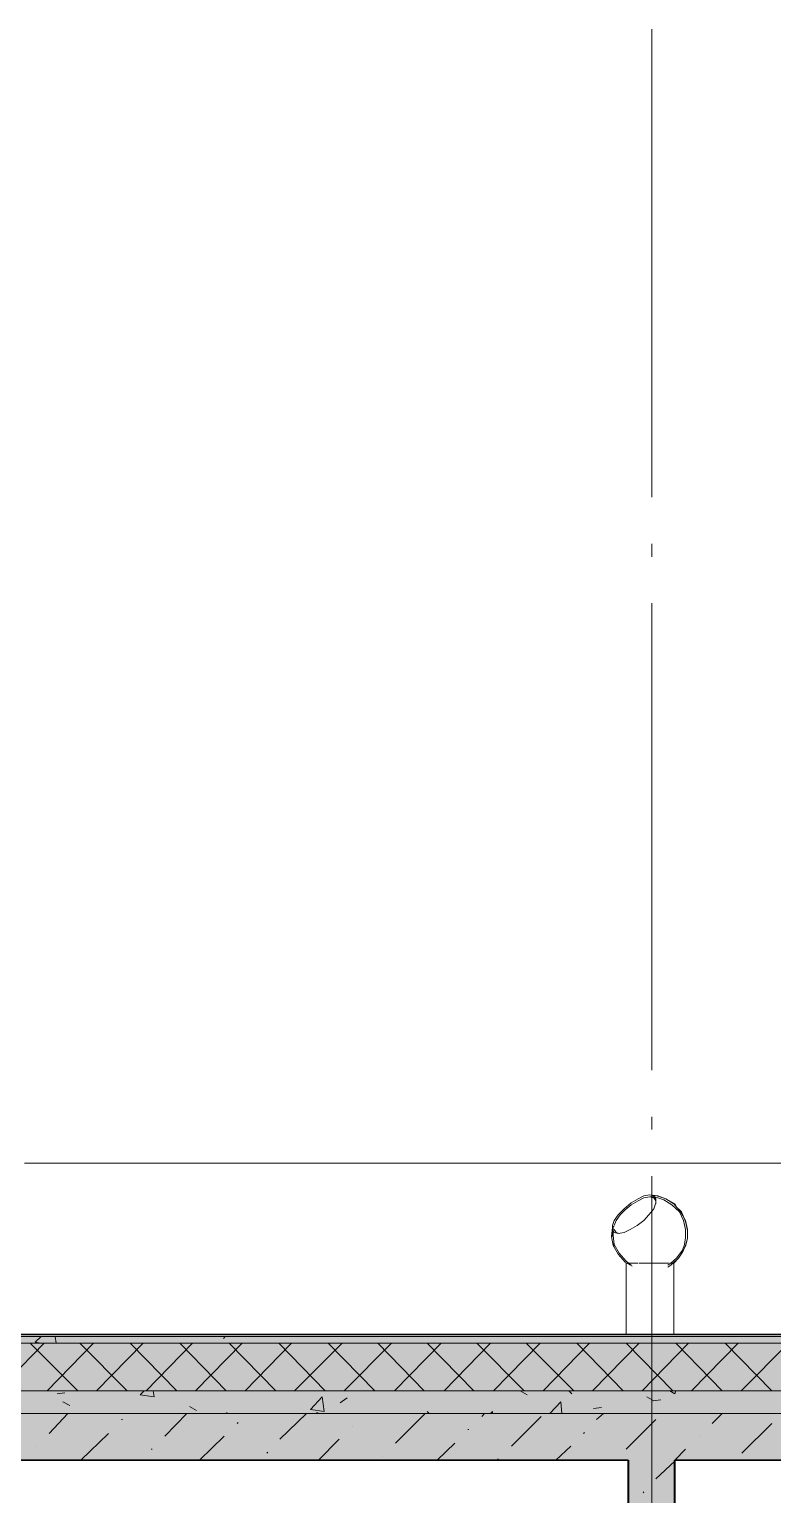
# Model space of a CAD drawing. Header units: millimetres. Extents: x -6983 to 114033, y -5968 to 36007.
# Drawn here: x 89318 to 92497, y 6187 to 12457 of the extents above; entities that cross this region are included whole.
import ezdxf

# ---------------------------------------------------------------- set-up
doc = ezdxf.new("R2010")
doc.units = ezdxf.units.MM
doc.layers.add('PDF _Геометрия', color=7, linetype='Continuous')
doc.layers.add('PDF _Сплошная заливка', color=7, linetype='Continuous', true_color=0xffffff)

msp = doc.modelspace()

# ---------------------------------------------------------------- hatches: boundary and pattern name
at = {"layer": 'PDF _Сплошная заливка', "transparency": 33554559}
for points in [[(86299.4, 6864.5), (86299.4, 6834.9), (96980, 6834.9), (96980, 6864.5)], [(86299.4, 6834.9), (86299.4, 6631.7), (96980, 6631.7), (96980, 6834.9)], [(86079.3, 6631.7), (86079.3, 6534.3), (96980, 6534.3), (96980, 6631.7)], [(86079.3, 6534.3), (86079.3, 6335.4), (96980, 6335.4), (96980, 6534.3)], [(91878.9, 6335.4), (91878.9, 302.9), (92077.8, 302.9), (92077.8, 6335.4)]]:
    msp.add_hatch(color=256, dxfattribs=at).paths.add_polyline_path(points)

# ---------------------------------------------------------------- linework, layer by layer
at = {"layer": 'PDF _Геометрия', "lineweight": 20}
for points in [[(91980.5, 10454.4), (91980.5, 12456.7)], [(91980.5, 10200.4), (91980.5, 10255.4)], [(91980.5, 8003.3), (91980.5, 10001.4)], [(91980.5, 7749.3), (91980.5, 7804.3)], [(91980.5, 5548), (91980.5, 7550.3)]]:
    msp.add_lwpolyline(points, dxfattribs=at)
at = {"layer": 'PDF _Геометрия', "lineweight": 18}
for points in [[(98779, 7605.4), (89296.6, 7605.4)], [(91878.9, 6335.4), (89080.7, 6335.4)], [(96979.8, 6335.4), (92077.8, 6335.4), (92077.8, 5056.9), (92077.8, 5001.9), (92077.8, 2102.1)]]:
    msp.add_lwpolyline(points, dxfattribs=at)
at = {"layer": 'PDF _Геометрия', "lineweight": 9}
for points in [[(96979.8, 6534.3), (86079.3, 6534.3), (86079.3, 6631.7), (86176.6, 6631.7), (86176.6, 6873), (86176.6, 7503.8)], [(86299.4, 6864.5), (96979.8, 6864.5), (96979.8, 6873), (96979.8, 6864.5), (96979.8, 6834.9), (96979.8, 6631.7), (96979.8, 6534.3), (96979.8, 6631.7), (86299.4, 6631.7)], [(96979.8, 6864.5), (96979.8, 6834.9), (86299.4, 6834.9)], [(89182.3, 6631.7), (89381.2, 6834.9)], [(89525.2, 6631.7), (89322, 6834.9)], [(89368.5, 6834.9), (89343.1, 6839.1), (89368.5, 6864.5)], [(89393.9, 6631.7), (89592.9, 6834.9)], [(89432, 6834.9), (89427.8, 6864.5)], [(89736.8, 6631.7), (89533.6, 6834.9)], [(89605.6, 6631.7), (89804.6, 6834.9)], [(89948.5, 6631.7), (89749.5, 6834.9)], [(89817.3, 6631.7), (90016.2, 6834.9)], [(90160.2, 6631.7), (89961.2, 6834.9)], [(90028.9, 6631.7), (90227.9, 6834.9)], [(90147.5, 6856.1), (90155.9, 6864.5)], [(90371.8, 6631.7), (90172.9, 6834.9)], [(90240.6, 6631.7), (90439.6, 6834.9)], [(90583.5, 6631.7), (90384.5, 6834.9)], [(90452.3, 6631.7), (90655.5, 6834.9)], [(90795.2, 6631.7), (90596.2, 6834.9)], [(90663.9, 6631.7), (90867.1, 6834.9)], [(91006.8, 6631.7), (90807.9, 6834.9)], [(90879.8, 6631.7), (91078.8, 6834.9)], [(91218.5, 6631.7), (91019.5, 6834.9)], [(91091.5, 6631.7), (91290.5, 6834.9)], [(91434.4, 6631.7), (91231.2, 6834.9)], [(91303.2, 6631.7), (91502.1, 6834.9)], [(91646.1, 6631.7), (91442.9, 6834.9)], [(91514.8, 6631.7), (91713.8, 6834.9)], [(91857.7, 6631.7), (91658.8, 6834.9)], [(91726.5, 6631.7), (91925.5, 6834.9)], [(92069.4, 6631.7), (91870.4, 6834.9)], [(91938.2, 6631.7), (92137.1, 6834.9)], [(92281, 6631.7), (92082.1, 6834.9)], [(92149.8, 6631.7), (92348.8, 6834.9)], [(92492.7, 6631.7), (92293.7, 6834.9)], [(92361.5, 6631.7), (92564.7, 6834.9)], [(89436.3, 6619), (89470.1, 6623.2)], [(89461.7, 6585.1), (89491.3, 6568.2)], [(89846.9, 6631.7), (89851.1, 6606.3), (89791.9, 6614.8), (89808.8, 6631.7)], [(90647, 6580.9), (90676.6, 6602.1)], [(91417.5, 6631.7), (91447.1, 6614.8)], [(91544.5, 6534.3), (91591, 6585.1), (91595.3, 6534.3)], [(91624.9, 6631.7), (91637.6, 6619)], [(91959.3, 6606.3), (91988.9, 6589.4)], [(91984.7, 6589.4), (92018.6, 6593.6)], [(92056.7, 6631.7), (92077.8, 6619), (92082.1, 6631.7)], [(89402.4, 6449.7), (89482.8, 6534.3)], [(89897.7, 6437), (89990.8, 6534.3)], [(90003.5, 6564), (90033.2, 6547)], [(90155.9, 6534.3), (90164.4, 6538.6)], [(90388.8, 6424.3), (90503.1, 6534.3)], [(90545.4, 6538.6), (90558.1, 6534.3)], [(90884.1, 6407.3), (91011.1, 6534.3)], [(91019.5, 6542.8), (91028, 6534.3)], [(91252.4, 6521.6), (91265.1, 6534.3)], [(91290.5, 6534.3), (91298.9, 6542.8), (91298.9, 6534.3)], [(91379.4, 6394.6), (91506.4, 6521.6)], [(91730.7, 6555.5), (91764.6, 6559.7)], [(91743.4, 6508.9), (91773.1, 6534.3)], [(92238.7, 6492), (92281, 6534.3)], [(89711.4, 6508.9), (89715.7, 6508.9)], [(90206.7, 6492), (90211, 6496.2)], [(90702, 6479.3), (90702, 6479.3)], [(91193.1, 6466.6), (91197.3, 6466.6)], [(91870.4, 6381.9), (91997.4, 6508.9)], [(92365.7, 6365), (92492.7, 6492)], [(89537.9, 6335.4), (89656.4, 6449.7)], [(90045.9, 6335.4), (90151.7, 6437)], [(90553.9, 6335.4), (90642.8, 6424.3)], [(91061.9, 6335.4), (91138.1, 6407.3)], [(91688.4, 6449.7), (91692.6, 6453.9)], [(92183.7, 6437), (92183.7, 6437)], [(89347.4, 6394.6), (89347.4, 6394.6)], [(89838.4, 6381.9), (89842.7, 6381.9)], [(90333.7, 6365), (90338, 6369.2)], [(90829, 6352.3), (90829, 6352.3)], [(91320.1, 6339.6), (91324.3, 6339.6)], [(91569.9, 6335.4), (91633.4, 6394.6)], [(92077.8, 6335.4), (92124.4, 6381.9)], [(91997.4, 6254.9), (92077.8, 6331.1)], [(91942.4, 6195.7), (91946.6, 6199.9)]]:
    msp.add_lwpolyline(points, dxfattribs=at)
at = {"layer": 'PDF _Геометрия', "color": 253, "lineweight": 9, "true_color": 0xababab}
for points in [[(91895.8, 7165.1), (91866.2, 7182), (91836.6, 7215.9), (91815.4, 7254), (91806.9, 7292.1), (91811.2, 7330.2), (91811.2, 7338.7), (91819.6, 7359.8), (91836.6, 7385.2), (91862, 7410.6), (91891.6, 7436), (91921.2, 7453), (91946.6, 7465.7), (91972, 7469.9), (92005.9, 7465.7), (92039.7, 7453), (92077.8, 7431.8), (92086.3, 7419.1)], [(91811.2, 7338.7), (91811.2, 7321.7), (91819.6, 7309), (91836.6, 7304.8), (91862, 7309), (91887.4, 7321.7), (91917, 7338.7), (91946.6, 7359.8), (91967.8, 7385.2), (91988.9, 7410.6), (91997.4, 7436), (91997.4, 7453), (91988.9, 7465.7), (91972, 7469.9), (92001.6, 7465.7), (92039.7, 7453), (92073.6, 7431.8), (92103.2, 7397.9), (92124.4, 7359.8), (92132.9, 7321.7), (92132.9, 7283.6), (92124.4, 7254), (92115.9, 7232.8), (92103.2, 7211.7), (92090.5, 7194.7), (92060.9, 7169.3), (92048.2, 7160.9)], [(91972, 7461.4), (91946.6, 7457.2), (91921.2, 7444.5), (91891.6, 7427.6), (91866.2, 7406.4), (91845, 7385.2), (91828.1, 7359.8), (91819.6, 7338.7)], [(92048.2, 7169.3), (92060.9, 7177.8), (92086.3, 7199), (92099, 7215.9), (92111.7, 7232.8), (92120.2, 7258.2), (92124.4, 7287.9), (92124.4, 7321.7), (92115.9, 7359.8), (92099, 7397.9), (92065.1, 7427.6), (92031.3, 7448.7), (91993.2, 7461.4), (91972, 7461.4), (91988.9, 7457.2), (91997.4, 7444.5), (91997.4, 7431.8)], [(91997.4, 7436), (91997.4, 7436)], [(92094.8, 7410.6), (92107.5, 7397.9), (92124.4, 7355.6), (92132.9, 7317.5), (92132.9, 7283.6), (92124.4, 7249.8), (92111.7, 7224.4), (92094.8, 7199), (92073.6, 7177.8), (92073.6, 6873)], [(91811.2, 7338.7), (91811.2, 7338.7)], [(91811.2, 7321.7), (91811.2, 7330.2), (91811.2, 7300.6), (91811.2, 7292.1)], [(91891.6, 7169.3), (91870.4, 7186.3), (91840.8, 7220.1), (91819.6, 7258.2), (91815.4, 7296.3), (91815.4, 7334.4), (91819.6, 7334.4)], [(91819.6, 7321.7), (91828.1, 7309), (91840.8, 7304.8)], [(91815.4, 7262.5), (91819.6, 7249.8)], [(91921.2, 7177.8), (91912.8, 7177.8), (91887.4, 7177.8), (91874.7, 7177.8), (91870.4, 7177.8), (91870.4, 6873), (91874.7, 6873), (91887.4, 6873), (91912.8, 6873), (91942.4, 6873), (91980.5, 6873), (92014.3, 6873), (92044, 6873), (92060.9, 6873), (92073.6, 6873), (92073.6, 7177.8), (92060.9, 7177.8), (92056.7, 7177.8)], [(91870.4, 7177.8), (91870.4, 7177.8)], [(91925.5, 7177.8), (91942.4, 7177.8), (91980.5, 7177.8), (92014.3, 7177.8), (92044, 7177.8), (92052.4, 7177.8)], [(92073.6, 7177.8), (92073.6, 7177.8)], [(92073.6, 7177.8), (92073.6, 7177.8)]]:
    msp.add_lwpolyline(points, dxfattribs=at)
at = {"layer": 'PDF _Геометрия', "lineweight": 30}
for points in [[(96979.8, 6873), (86299.4, 6873)], [(86079.3, 6335.4), (91878.9, 6335.4)], [(92077.8, 6335.4), (96979.8, 6335.4)]]:
    msp.add_lwpolyline(points, dxfattribs=at)
at = {"layer": 'PDF _Геометрия', "lineweight": 9}
msp.add_lwpolyline([(90570.8, 6606.3), (90579.3, 6542.8), (90520, 6551.3)], close=True, dxfattribs=at)
at = {"layer": 'PDF _Геометрия', "lineweight": 40}
for points in [[(91878.9, 6335.4), (91878.9, 2102.1)], [(92077.8, 2102.1), (92077.8, 6335.4)]]:
    msp.add_lwpolyline(points, dxfattribs=at)

doc.saveas('drawing.dxf')
